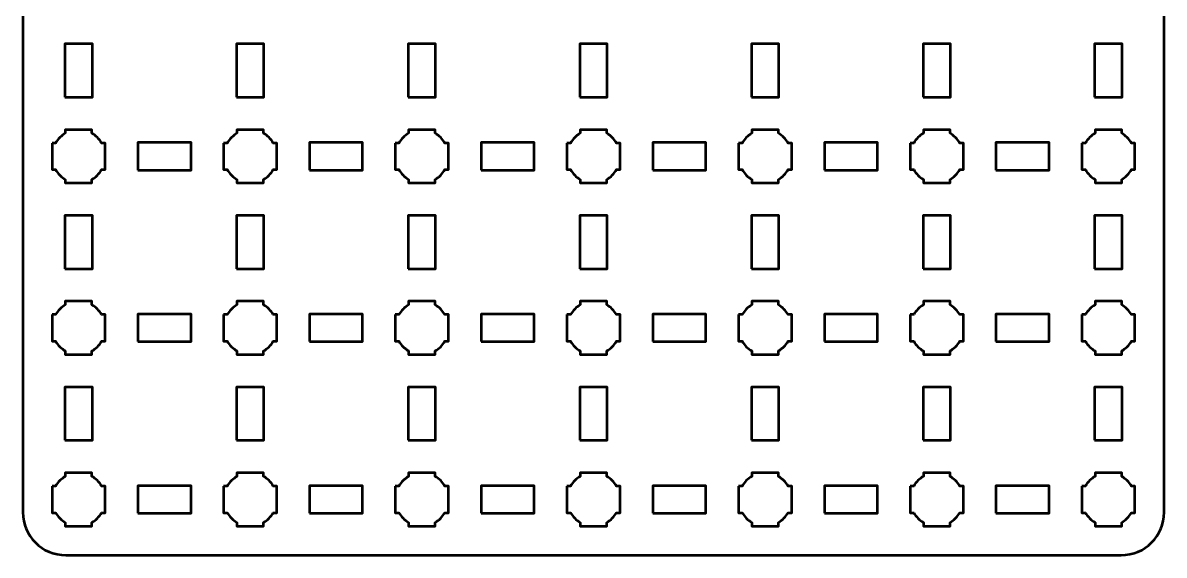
# Model space of a CAD drawing. Header units: centimetres. Extents: x -17.1 to -3.9, y -21.5 to -8.2.
# Drawn here: x -17.15 to -3.85, y -21.5 to -15.29 of the extents above; entities that cross this region are included whole.
import ezdxf

# ---------------------------------------------------------------- set-up
doc = ezdxf.new("R2010")
doc.units = ezdxf.units.CM
doc.header["$MEASUREMENT"] = 0
doc.layers.add('Layer 1', color=7, linetype='Continuous')

msp = doc.modelspace()

# ---------------------------------------------------------------- linework, layer by layer
at = {"layer": 'Layer 1', "color": 250, "lineweight": 53}
for points in [[(-16.66, -16.16), (-16.34, -16.16), (-16.34, -15.54), (-16.66, -15.54), (-16.66, -16.16)], [(-14.66, -16.16), (-14.34, -16.16), (-14.34, -15.54), (-14.66, -15.54), (-14.66, -16.16)], [(-12.66, -16.16), (-12.34, -16.16), (-12.34, -15.54), (-12.66, -15.54), (-12.66, -16.16)], [(-10.66, -16.16), (-10.34, -16.16), (-10.34, -15.54), (-10.66, -15.54), (-10.66, -16.16)], [(-8.66, -16.16), (-8.34, -16.16), (-8.34, -15.54), (-8.66, -15.54), (-8.66, -16.16)], [(-6.66, -16.16), (-6.34, -16.16), (-6.34, -15.54), (-6.66, -15.54), (-6.66, -16.16)], [(-4.66, -16.16), (-4.34, -16.16), (-4.34, -15.54), (-4.66, -15.54), (-4.66, -16.16)], [(-15.81, -17.01), (-15.19, -17.01), (-15.19, -16.69), (-15.81, -16.69), (-15.81, -17.01)], [(-13.81, -17.01), (-13.19, -17.01), (-13.19, -16.69), (-13.81, -16.69), (-13.81, -17.01)], [(-11.81, -17.01), (-11.19, -17.01), (-11.19, -16.69), (-11.81, -16.69), (-11.81, -17.01)], [(-9.81, -17.01), (-9.19, -17.01), (-9.19, -16.69), (-9.81, -16.69), (-9.81, -17.01)], [(-7.81, -17.01), (-7.19, -17.01), (-7.19, -16.69), (-7.81, -16.69), (-7.81, -17.01)], [(-5.81, -17.01), (-5.19, -17.01), (-5.19, -16.69), (-5.81, -16.69), (-5.81, -17.01)], [(-16.66, -18.16), (-16.34, -18.16), (-16.34, -17.54), (-16.66, -17.54), (-16.66, -18.16)], [(-14.66, -18.16), (-14.34, -18.16), (-14.34, -17.54), (-14.66, -17.54), (-14.66, -18.16)], [(-12.66, -18.16), (-12.34, -18.16), (-12.34, -17.54), (-12.66, -17.54), (-12.66, -18.16)], [(-10.66, -18.16), (-10.34, -18.16), (-10.34, -17.54), (-10.66, -17.54), (-10.66, -18.16)], [(-8.66, -18.16), (-8.34, -18.16), (-8.34, -17.54), (-8.66, -17.54), (-8.66, -18.16)], [(-6.66, -18.16), (-6.34, -18.16), (-6.34, -17.54), (-6.66, -17.54), (-6.66, -18.16)], [(-4.66, -18.16), (-4.34, -18.16), (-4.34, -17.54), (-4.66, -17.54), (-4.66, -18.16)], [(-15.81, -19.01), (-15.19, -19.01), (-15.19, -18.69), (-15.81, -18.69), (-15.81, -19.01)], [(-13.81, -19.01), (-13.19, -19.01), (-13.19, -18.69), (-13.81, -18.69), (-13.81, -19.01)], [(-11.81, -19.01), (-11.19, -19.01), (-11.19, -18.69), (-11.81, -18.69), (-11.81, -19.01)], [(-9.81, -19.01), (-9.19, -19.01), (-9.19, -18.69), (-9.81, -18.69), (-9.81, -19.01)], [(-7.81, -19.01), (-7.19, -19.01), (-7.19, -18.69), (-7.81, -18.69), (-7.81, -19.01)], [(-5.81, -19.01), (-5.19, -19.01), (-5.19, -18.69), (-5.81, -18.69), (-5.81, -19.01)], [(-16.66, -20.16), (-16.34, -20.16), (-16.34, -19.54), (-16.66, -19.54), (-16.66, -20.16)], [(-14.66, -20.16), (-14.34, -20.16), (-14.34, -19.54), (-14.66, -19.54), (-14.66, -20.16)], [(-12.66, -20.16), (-12.34, -20.16), (-12.34, -19.54), (-12.66, -19.54), (-12.66, -20.16)], [(-10.66, -20.16), (-10.34, -20.16), (-10.34, -19.54), (-10.66, -19.54), (-10.66, -20.16)], [(-8.66, -20.16), (-8.34, -20.16), (-8.34, -19.54), (-8.66, -19.54), (-8.66, -20.16)], [(-6.66, -20.16), (-6.34, -20.16), (-6.34, -19.54), (-6.66, -19.54), (-6.66, -20.16)], [(-4.66, -20.16), (-4.34, -20.16), (-4.34, -19.54), (-4.66, -19.54), (-4.66, -20.16)], [(-15.81, -21.01), (-15.19, -21.01), (-15.19, -20.69), (-15.81, -20.69), (-15.81, -21.01)], [(-13.81, -21.01), (-13.19, -21.01), (-13.19, -20.69), (-13.81, -20.69), (-13.81, -21.01)], [(-11.81, -21.01), (-11.19, -21.01), (-11.19, -20.69), (-11.81, -20.69), (-11.81, -21.01)], [(-9.81, -21.01), (-9.19, -21.01), (-9.19, -20.69), (-9.81, -20.69), (-9.81, -21.01)], [(-7.81, -21.01), (-7.19, -21.01), (-7.19, -20.69), (-7.81, -20.69), (-7.81, -21.01)], [(-5.81, -21.01), (-5.19, -21.01), (-5.19, -20.69), (-5.81, -20.69), (-5.81, -21.01)]]:
    msp.add_lwpolyline(points, close=True, dxfattribs=at)
msp.add_open_spline([(-17.15, -21), (-17.15, -21), (-17.15, -8.7), (-17.15, -8.7), (-17.15, -8.7), (-17.15, -8.42391), (-16.92609, -8.2), (-16.65, -8.2), (-16.65, -8.2), (-16.65, -8.2), (-4.35, -8.2), (-4.35, -8.2), (-4.35, -8.2), (-4.07391, -8.2), (-3.85, -8.42391), (-3.85, -8.7), (-3.85, -8.7), (-3.85, -8.7), (-3.85, -21), (-3.85, -21), (-3.85, -21), (-3.85, -21.27609), (-4.07391, -21.5), (-4.35, -21.5), (-4.35, -21.5), (-4.35, -21.5), (-16.65, -21.5), (-16.65, -21.5), (-16.65, -21.5), (-16.92609, -21.5), (-17.15, -21.27609), (-17.15, -21)], degree=3, knots=[0, 0, 0, 0, 0.125, 0.125, 0.125, 0.125, 0.25, 0.25, 0.25, 0.25, 0.375, 0.375, 0.375, 0.375, 0.5, 0.5, 0.5, 0.5, 0.625, 0.625, 0.625, 0.625, 0.75, 0.75, 0.75, 0.75, 0.875, 0.875, 0.875, 0.875, 1, 1, 1, 1], dxfattribs=at)
at = {"layer": 'Layer 1', "lineweight": 53}
for points in [[(-16.81, -16.695), (-16.81, -16.695), (-16.76851, -16.695), (-16.76851, -16.695), (-16.76851, -16.695), (-16.74128, -16.64795), (-16.70205, -16.60872), (-16.655, -16.58149), (-16.655, -16.58149), (-16.655, -16.58149), (-16.655, -16.54), (-16.655, -16.54), (-16.655, -16.54), (-16.655, -16.54), (-16.5, -16.54), (-16.5, -16.54), (-16.5, -16.54), (-16.5, -16.54), (-16.345, -16.54), (-16.345, -16.54), (-16.345, -16.54), (-16.345, -16.54), (-16.345, -16.58149), (-16.345, -16.58149), (-16.345, -16.58149), (-16.29795, -16.60872), (-16.25872, -16.64795), (-16.23149, -16.695), (-16.23149, -16.695), (-16.23149, -16.695), (-16.19, -16.695), (-16.19, -16.695), (-16.19, -16.695), (-16.19, -16.695), (-16.19, -16.85), (-16.19, -16.85), (-16.19, -16.85), (-16.19, -16.85), (-16.19, -17.005), (-16.19, -17.005), (-16.19, -17.005), (-16.19, -17.005), (-16.23149, -17.005), (-16.23149, -17.005), (-16.23149, -17.005), (-16.25872, -17.05205), (-16.29795, -17.09128), (-16.345, -17.11851), (-16.345, -17.11851), (-16.345, -17.11851), (-16.345, -17.16), (-16.345, -17.16), (-16.345, -17.16), (-16.345, -17.16), (-16.5, -17.16), (-16.5, -17.16), (-16.5, -17.16), (-16.5, -17.16), (-16.655, -17.16), (-16.655, -17.16), (-16.655, -17.16), (-16.655, -17.16), (-16.655, -17.11851), (-16.655, -17.11851), (-16.655, -17.11851), (-16.70205, -17.09128), (-16.74128, -17.05205), (-16.76851, -17.005), (-16.76851, -17.005), (-16.76851, -17.005), (-16.81, -17.005), (-16.81, -17.005), (-16.81, -17.005), (-16.81, -17.005), (-16.81, -16.85), (-16.81, -16.85), (-16.81, -16.85), (-16.81, -16.85), (-16.81, -16.695), (-16.81, -16.695)], [(-14.81, -16.695), (-14.81, -16.695), (-14.76851, -16.695), (-14.76851, -16.695), (-14.76851, -16.695), (-14.74128, -16.64795), (-14.70205, -16.60872), (-14.655, -16.58149), (-14.655, -16.58149), (-14.655, -16.58149), (-14.655, -16.54), (-14.655, -16.54), (-14.655, -16.54), (-14.655, -16.54), (-14.5, -16.54), (-14.5, -16.54), (-14.5, -16.54), (-14.5, -16.54), (-14.345, -16.54), (-14.345, -16.54), (-14.345, -16.54), (-14.345, -16.54), (-14.345, -16.58149), (-14.345, -16.58149), (-14.345, -16.58149), (-14.29795, -16.60872), (-14.25872, -16.64795), (-14.23149, -16.695), (-14.23149, -16.695), (-14.23149, -16.695), (-14.19, -16.695), (-14.19, -16.695), (-14.19, -16.695), (-14.19, -16.695), (-14.19, -16.85), (-14.19, -16.85), (-14.19, -16.85), (-14.19, -16.85), (-14.19, -17.005), (-14.19, -17.005), (-14.19, -17.005), (-14.19, -17.005), (-14.23149, -17.005), (-14.23149, -17.005), (-14.23149, -17.005), (-14.25872, -17.05205), (-14.29795, -17.09128), (-14.345, -17.11851), (-14.345, -17.11851), (-14.345, -17.11851), (-14.345, -17.16), (-14.345, -17.16), (-14.345, -17.16), (-14.345, -17.16), (-14.5, -17.16), (-14.5, -17.16), (-14.5, -17.16), (-14.5, -17.16), (-14.655, -17.16), (-14.655, -17.16), (-14.655, -17.16), (-14.655, -17.16), (-14.655, -17.11851), (-14.655, -17.11851), (-14.655, -17.11851), (-14.70205, -17.09128), (-14.74128, -17.05205), (-14.76851, -17.005), (-14.76851, -17.005), (-14.76851, -17.005), (-14.81, -17.005), (-14.81, -17.005), (-14.81, -17.005), (-14.81, -17.005), (-14.81, -16.85), (-14.81, -16.85), (-14.81, -16.85), (-14.81, -16.85), (-14.81, -16.695), (-14.81, -16.695)], [(-12.81, -16.695), (-12.81, -16.695), (-12.76851, -16.695), (-12.76851, -16.695), (-12.76851, -16.695), (-12.74128, -16.64795), (-12.70205, -16.60872), (-12.655, -16.58149), (-12.655, -16.58149), (-12.655, -16.58149), (-12.655, -16.54), (-12.655, -16.54), (-12.655, -16.54), (-12.655, -16.54), (-12.5, -16.54), (-12.5, -16.54), (-12.5, -16.54), (-12.5, -16.54), (-12.345, -16.54), (-12.345, -16.54), (-12.345, -16.54), (-12.345, -16.54), (-12.345, -16.58149), (-12.345, -16.58149), (-12.345, -16.58149), (-12.29795, -16.60872), (-12.25872, -16.64795), (-12.23149, -16.695), (-12.23149, -16.695), (-12.23149, -16.695), (-12.19, -16.695), (-12.19, -16.695), (-12.19, -16.695), (-12.19, -16.695), (-12.19, -16.85), (-12.19, -16.85), (-12.19, -16.85), (-12.19, -16.85), (-12.19, -17.005), (-12.19, -17.005), (-12.19, -17.005), (-12.19, -17.005), (-12.23149, -17.005), (-12.23149, -17.005), (-12.23149, -17.005), (-12.25872, -17.05205), (-12.29795, -17.09128), (-12.345, -17.11851), (-12.345, -17.11851), (-12.345, -17.11851), (-12.345, -17.16), (-12.345, -17.16), (-12.345, -17.16), (-12.345, -17.16), (-12.5, -17.16), (-12.5, -17.16), (-12.5, -17.16), (-12.5, -17.16), (-12.655, -17.16), (-12.655, -17.16), (-12.655, -17.16), (-12.655, -17.16), (-12.655, -17.11851), (-12.655, -17.11851), (-12.655, -17.11851), (-12.70205, -17.09128), (-12.74128, -17.05205), (-12.76851, -17.005), (-12.76851, -17.005), (-12.76851, -17.005), (-12.81, -17.005), (-12.81, -17.005), (-12.81, -17.005), (-12.81, -17.005), (-12.81, -16.85), (-12.81, -16.85), (-12.81, -16.85), (-12.81, -16.85), (-12.81, -16.695), (-12.81, -16.695)], [(-10.81, -16.695), (-10.81, -16.695), (-10.76851, -16.695), (-10.76851, -16.695), (-10.76851, -16.695), (-10.74128, -16.64795), (-10.70205, -16.60872), (-10.655, -16.58149), (-10.655, -16.58149), (-10.655, -16.58149), (-10.655, -16.54), (-10.655, -16.54), (-10.655, -16.54), (-10.655, -16.54), (-10.5, -16.54), (-10.5, -16.54), (-10.5, -16.54), (-10.5, -16.54), (-10.345, -16.54), (-10.345, -16.54), (-10.345, -16.54), (-10.345, -16.54), (-10.345, -16.58149), (-10.345, -16.58149), (-10.345, -16.58149), (-10.29795, -16.60872), (-10.25872, -16.64795), (-10.23149, -16.695), (-10.23149, -16.695), (-10.23149, -16.695), (-10.19, -16.695), (-10.19, -16.695), (-10.19, -16.695), (-10.19, -16.695), (-10.19, -16.85), (-10.19, -16.85), (-10.19, -16.85), (-10.19, -16.85), (-10.19, -17.005), (-10.19, -17.005), (-10.19, -17.005), (-10.19, -17.005), (-10.23149, -17.005), (-10.23149, -17.005), (-10.23149, -17.005), (-10.25872, -17.05205), (-10.29795, -17.09128), (-10.345, -17.11851), (-10.345, -17.11851), (-10.345, -17.11851), (-10.345, -17.16), (-10.345, -17.16), (-10.345, -17.16), (-10.345, -17.16), (-10.5, -17.16), (-10.5, -17.16), (-10.5, -17.16), (-10.5, -17.16), (-10.655, -17.16), (-10.655, -17.16), (-10.655, -17.16), (-10.655, -17.16), (-10.655, -17.11851), (-10.655, -17.11851), (-10.655, -17.11851), (-10.70205, -17.09128), (-10.74128, -17.05205), (-10.76851, -17.005), (-10.76851, -17.005), (-10.76851, -17.005), (-10.81, -17.005), (-10.81, -17.005), (-10.81, -17.005), (-10.81, -17.005), (-10.81, -16.85), (-10.81, -16.85), (-10.81, -16.85), (-10.81, -16.85), (-10.81, -16.695), (-10.81, -16.695)], [(-8.81, -16.695), (-8.81, -16.695), (-8.76851, -16.695), (-8.76851, -16.695), (-8.76851, -16.695), (-8.74128, -16.64795), (-8.70205, -16.60872), (-8.655, -16.58149), (-8.655, -16.58149), (-8.655, -16.58149), (-8.655, -16.54), (-8.655, -16.54), (-8.655, -16.54), (-8.655, -16.54), (-8.5, -16.54), (-8.5, -16.54), (-8.5, -16.54), (-8.5, -16.54), (-8.345, -16.54), (-8.345, -16.54), (-8.345, -16.54), (-8.345, -16.54), (-8.345, -16.58149), (-8.345, -16.58149), (-8.345, -16.58149), (-8.29795, -16.60872), (-8.25872, -16.64795), (-8.23149, -16.695), (-8.23149, -16.695), (-8.23149, -16.695), (-8.19, -16.695), (-8.19, -16.695), (-8.19, -16.695), (-8.19, -16.695), (-8.19, -16.85), (-8.19, -16.85), (-8.19, -16.85), (-8.19, -16.85), (-8.19, -17.005), (-8.19, -17.005), (-8.19, -17.005), (-8.19, -17.005), (-8.23149, -17.005), (-8.23149, -17.005), (-8.23149, -17.005), (-8.25872, -17.05205), (-8.29795, -17.09128), (-8.345, -17.11851), (-8.345, -17.11851), (-8.345, -17.11851), (-8.345, -17.16), (-8.345, -17.16), (-8.345, -17.16), (-8.345, -17.16), (-8.5, -17.16), (-8.5, -17.16), (-8.5, -17.16), (-8.5, -17.16), (-8.655, -17.16), (-8.655, -17.16), (-8.655, -17.16), (-8.655, -17.16), (-8.655, -17.11851), (-8.655, -17.11851), (-8.655, -17.11851), (-8.70205, -17.09128), (-8.74128, -17.05205), (-8.76851, -17.005), (-8.76851, -17.005), (-8.76851, -17.005), (-8.81, -17.005), (-8.81, -17.005), (-8.81, -17.005), (-8.81, -17.005), (-8.81, -16.85), (-8.81, -16.85), (-8.81, -16.85), (-8.81, -16.85), (-8.81, -16.695), (-8.81, -16.695)], [(-6.81, -16.695), (-6.81, -16.695), (-6.76851, -16.695), (-6.76851, -16.695), (-6.76851, -16.695), (-6.74128, -16.64795), (-6.70205, -16.60872), (-6.655, -16.58149), (-6.655, -16.58149), (-6.655, -16.58149), (-6.655, -16.54), (-6.655, -16.54), (-6.655, -16.54), (-6.655, -16.54), (-6.5, -16.54), (-6.5, -16.54), (-6.5, -16.54), (-6.5, -16.54), (-6.345, -16.54), (-6.345, -16.54), (-6.345, -16.54), (-6.345, -16.54), (-6.345, -16.58149), (-6.345, -16.58149), (-6.345, -16.58149), (-6.29795, -16.60872), (-6.25872, -16.64795), (-6.23149, -16.695), (-6.23149, -16.695), (-6.23149, -16.695), (-6.19, -16.695), (-6.19, -16.695), (-6.19, -16.695), (-6.19, -16.695), (-6.19, -16.85), (-6.19, -16.85), (-6.19, -16.85), (-6.19, -16.85), (-6.19, -17.005), (-6.19, -17.005), (-6.19, -17.005), (-6.19, -17.005), (-6.23149, -17.005), (-6.23149, -17.005), (-6.23149, -17.005), (-6.25872, -17.05205), (-6.29795, -17.09128), (-6.345, -17.11851), (-6.345, -17.11851), (-6.345, -17.11851), (-6.345, -17.16), (-6.345, -17.16), (-6.345, -17.16), (-6.345, -17.16), (-6.5, -17.16), (-6.5, -17.16), (-6.5, -17.16), (-6.5, -17.16), (-6.655, -17.16), (-6.655, -17.16), (-6.655, -17.16), (-6.655, -17.16), (-6.655, -17.11851), (-6.655, -17.11851), (-6.655, -17.11851), (-6.70205, -17.09128), (-6.74128, -17.05205), (-6.76851, -17.005), (-6.76851, -17.005), (-6.76851, -17.005), (-6.81, -17.005), (-6.81, -17.005), (-6.81, -17.005), (-6.81, -17.005), (-6.81, -16.85), (-6.81, -16.85), (-6.81, -16.85), (-6.81, -16.85), (-6.81, -16.695), (-6.81, -16.695)], [(-4.81, -16.695), (-4.81, -16.695), (-4.76851, -16.695), (-4.76851, -16.695), (-4.76851, -16.695), (-4.74128, -16.64795), (-4.70205, -16.60872), (-4.655, -16.58149), (-4.655, -16.58149), (-4.655, -16.58149), (-4.655, -16.54), (-4.655, -16.54), (-4.655, -16.54), (-4.655, -16.54), (-4.5, -16.54), (-4.5, -16.54), (-4.5, -16.54), (-4.5, -16.54), (-4.345, -16.54), (-4.345, -16.54), (-4.345, -16.54), (-4.345, -16.54), (-4.345, -16.58149), (-4.345, -16.58149), (-4.345, -16.58149), (-4.29795, -16.60872), (-4.25872, -16.64795), (-4.23149, -16.695), (-4.23149, -16.695), (-4.23149, -16.695), (-4.19, -16.695), (-4.19, -16.695), (-4.19, -16.695), (-4.19, -16.695), (-4.19, -16.85), (-4.19, -16.85), (-4.19, -16.85), (-4.19, -16.85), (-4.19, -17.005), (-4.19, -17.005), (-4.19, -17.005), (-4.19, -17.005), (-4.23149, -17.005), (-4.23149, -17.005), (-4.23149, -17.005), (-4.25872, -17.05205), (-4.29795, -17.09128), (-4.345, -17.11851), (-4.345, -17.11851), (-4.345, -17.11851), (-4.345, -17.16), (-4.345, -17.16), (-4.345, -17.16), (-4.345, -17.16), (-4.5, -17.16), (-4.5, -17.16), (-4.5, -17.16), (-4.5, -17.16), (-4.655, -17.16), (-4.655, -17.16), (-4.655, -17.16), (-4.655, -17.16), (-4.655, -17.11851), (-4.655, -17.11851), (-4.655, -17.11851), (-4.70205, -17.09128), (-4.74128, -17.05205), (-4.76851, -17.005), (-4.76851, -17.005), (-4.76851, -17.005), (-4.81, -17.005), (-4.81, -17.005), (-4.81, -17.005), (-4.81, -17.005), (-4.81, -16.85), (-4.81, -16.85), (-4.81, -16.85), (-4.81, -16.85), (-4.81, -16.695), (-4.81, -16.695)], [(-16.81, -18.695), (-16.81, -18.695), (-16.76851, -18.695), (-16.76851, -18.695), (-16.76851, -18.695), (-16.74128, -18.64795), (-16.70205, -18.60872), (-16.655, -18.58149), (-16.655, -18.58149), (-16.655, -18.58149), (-16.655, -18.54), (-16.655, -18.54), (-16.655, -18.54), (-16.655, -18.54), (-16.5, -18.54), (-16.5, -18.54), (-16.5, -18.54), (-16.5, -18.54), (-16.345, -18.54), (-16.345, -18.54), (-16.345, -18.54), (-16.345, -18.54), (-16.345, -18.58149), (-16.345, -18.58149), (-16.345, -18.58149), (-16.29795, -18.60872), (-16.25872, -18.64795), (-16.23149, -18.695), (-16.23149, -18.695), (-16.23149, -18.695), (-16.19, -18.695), (-16.19, -18.695), (-16.19, -18.695), (-16.19, -18.695), (-16.19, -18.85), (-16.19, -18.85), (-16.19, -18.85), (-16.19, -18.85), (-16.19, -19.005), (-16.19, -19.005), (-16.19, -19.005), (-16.19, -19.005), (-16.23149, -19.005), (-16.23149, -19.005), (-16.23149, -19.005), (-16.25872, -19.05205), (-16.29795, -19.09128), (-16.345, -19.11851), (-16.345, -19.11851), (-16.345, -19.11851), (-16.345, -19.16), (-16.345, -19.16), (-16.345, -19.16), (-16.345, -19.16), (-16.5, -19.16), (-16.5, -19.16), (-16.5, -19.16), (-16.5, -19.16), (-16.655, -19.16), (-16.655, -19.16), (-16.655, -19.16), (-16.655, -19.16), (-16.655, -19.11851), (-16.655, -19.11851), (-16.655, -19.11851), (-16.70205, -19.09128), (-16.74128, -19.05205), (-16.76851, -19.005), (-16.76851, -19.005), (-16.76851, -19.005), (-16.81, -19.005), (-16.81, -19.005), (-16.81, -19.005), (-16.81, -19.005), (-16.81, -18.85), (-16.81, -18.85), (-16.81, -18.85), (-16.81, -18.85), (-16.81, -18.695), (-16.81, -18.695)], [(-14.81, -18.695), (-14.81, -18.695), (-14.76851, -18.695), (-14.76851, -18.695), (-14.76851, -18.695), (-14.74128, -18.64795), (-14.70205, -18.60872), (-14.655, -18.58149), (-14.655, -18.58149), (-14.655, -18.58149), (-14.655, -18.54), (-14.655, -18.54), (-14.655, -18.54), (-14.655, -18.54), (-14.5, -18.54), (-14.5, -18.54), (-14.5, -18.54), (-14.5, -18.54), (-14.345, -18.54), (-14.345, -18.54), (-14.345, -18.54), (-14.345, -18.54), (-14.345, -18.58149), (-14.345, -18.58149), (-14.345, -18.58149), (-14.29795, -18.60872), (-14.25872, -18.64795), (-14.23149, -18.695), (-14.23149, -18.695), (-14.23149, -18.695), (-14.19, -18.695), (-14.19, -18.695), (-14.19, -18.695), (-14.19, -18.695), (-14.19, -18.85), (-14.19, -18.85), (-14.19, -18.85), (-14.19, -18.85), (-14.19, -19.005), (-14.19, -19.005), (-14.19, -19.005), (-14.19, -19.005), (-14.23149, -19.005), (-14.23149, -19.005), (-14.23149, -19.005), (-14.25872, -19.05205), (-14.29795, -19.09128), (-14.345, -19.11851), (-14.345, -19.11851), (-14.345, -19.11851), (-14.345, -19.16), (-14.345, -19.16), (-14.345, -19.16), (-14.345, -19.16), (-14.5, -19.16), (-14.5, -19.16), (-14.5, -19.16), (-14.5, -19.16), (-14.655, -19.16), (-14.655, -19.16), (-14.655, -19.16), (-14.655, -19.16), (-14.655, -19.11851), (-14.655, -19.11851), (-14.655, -19.11851), (-14.70205, -19.09128), (-14.74128, -19.05205), (-14.76851, -19.005), (-14.76851, -19.005), (-14.76851, -19.005), (-14.81, -19.005), (-14.81, -19.005), (-14.81, -19.005), (-14.81, -19.005), (-14.81, -18.85), (-14.81, -18.85), (-14.81, -18.85), (-14.81, -18.85), (-14.81, -18.695), (-14.81, -18.695)], [(-12.81, -18.695), (-12.81, -18.695), (-12.76851, -18.695), (-12.76851, -18.695), (-12.76851, -18.695), (-12.74128, -18.64795), (-12.70205, -18.60872), (-12.655, -18.58149), (-12.655, -18.58149), (-12.655, -18.58149), (-12.655, -18.54), (-12.655, -18.54), (-12.655, -18.54), (-12.655, -18.54), (-12.5, -18.54), (-12.5, -18.54), (-12.5, -18.54), (-12.5, -18.54), (-12.345, -18.54), (-12.345, -18.54), (-12.345, -18.54), (-12.345, -18.54), (-12.345, -18.58149), (-12.345, -18.58149), (-12.345, -18.58149), (-12.29795, -18.60872), (-12.25872, -18.64795), (-12.23149, -18.695), (-12.23149, -18.695), (-12.23149, -18.695), (-12.19, -18.695), (-12.19, -18.695), (-12.19, -18.695), (-12.19, -18.695), (-12.19, -18.85), (-12.19, -18.85), (-12.19, -18.85), (-12.19, -18.85), (-12.19, -19.005), (-12.19, -19.005), (-12.19, -19.005), (-12.19, -19.005), (-12.23149, -19.005), (-12.23149, -19.005), (-12.23149, -19.005), (-12.25872, -19.05205), (-12.29795, -19.09128), (-12.345, -19.11851), (-12.345, -19.11851), (-12.345, -19.11851), (-12.345, -19.16), (-12.345, -19.16), (-12.345, -19.16), (-12.345, -19.16), (-12.5, -19.16), (-12.5, -19.16), (-12.5, -19.16), (-12.5, -19.16), (-12.655, -19.16), (-12.655, -19.16), (-12.655, -19.16), (-12.655, -19.16), (-12.655, -19.11851), (-12.655, -19.11851), (-12.655, -19.11851), (-12.70205, -19.09128), (-12.74128, -19.05205), (-12.76851, -19.005), (-12.76851, -19.005), (-12.76851, -19.005), (-12.81, -19.005), (-12.81, -19.005), (-12.81, -19.005), (-12.81, -19.005), (-12.81, -18.85), (-12.81, -18.85), (-12.81, -18.85), (-12.81, -18.85), (-12.81, -18.695), (-12.81, -18.695)], [(-10.81, -18.695), (-10.81, -18.695), (-10.76851, -18.695), (-10.76851, -18.695), (-10.76851, -18.695), (-10.74128, -18.64795), (-10.70205, -18.60872), (-10.655, -18.58149), (-10.655, -18.58149), (-10.655, -18.58149), (-10.655, -18.54), (-10.655, -18.54), (-10.655, -18.54), (-10.655, -18.54), (-10.5, -18.54), (-10.5, -18.54), (-10.5, -18.54), (-10.5, -18.54), (-10.345, -18.54), (-10.345, -18.54), (-10.345, -18.54), (-10.345, -18.54), (-10.345, -18.58149), (-10.345, -18.58149), (-10.345, -18.58149), (-10.29795, -18.60872), (-10.25872, -18.64795), (-10.23149, -18.695), (-10.23149, -18.695), (-10.23149, -18.695), (-10.19, -18.695), (-10.19, -18.695), (-10.19, -18.695), (-10.19, -18.695), (-10.19, -18.85), (-10.19, -18.85), (-10.19, -18.85), (-10.19, -18.85), (-10.19, -19.005), (-10.19, -19.005), (-10.19, -19.005), (-10.19, -19.005), (-10.23149, -19.005), (-10.23149, -19.005), (-10.23149, -19.005), (-10.25872, -19.05205), (-10.29795, -19.09128), (-10.345, -19.11851), (-10.345, -19.11851), (-10.345, -19.11851), (-10.345, -19.16), (-10.345, -19.16), (-10.345, -19.16), (-10.345, -19.16), (-10.5, -19.16), (-10.5, -19.16), (-10.5, -19.16), (-10.5, -19.16), (-10.655, -19.16), (-10.655, -19.16), (-10.655, -19.16), (-10.655, -19.16), (-10.655, -19.11851), (-10.655, -19.11851), (-10.655, -19.11851), (-10.70205, -19.09128), (-10.74128, -19.05205), (-10.76851, -19.005), (-10.76851, -19.005), (-10.76851, -19.005), (-10.81, -19.005), (-10.81, -19.005), (-10.81, -19.005), (-10.81, -19.005), (-10.81, -18.85), (-10.81, -18.85), (-10.81, -18.85), (-10.81, -18.85), (-10.81, -18.695), (-10.81, -18.695)], [(-8.81, -18.695), (-8.81, -18.695), (-8.76851, -18.695), (-8.76851, -18.695), (-8.76851, -18.695), (-8.74128, -18.64795), (-8.70205, -18.60872), (-8.655, -18.58149), (-8.655, -18.58149), (-8.655, -18.58149), (-8.655, -18.54), (-8.655, -18.54), (-8.655, -18.54), (-8.655, -18.54), (-8.5, -18.54), (-8.5, -18.54), (-8.5, -18.54), (-8.5, -18.54), (-8.345, -18.54), (-8.345, -18.54), (-8.345, -18.54), (-8.345, -18.54), (-8.345, -18.58149), (-8.345, -18.58149), (-8.345, -18.58149), (-8.29795, -18.60872), (-8.25872, -18.64795), (-8.23149, -18.695), (-8.23149, -18.695), (-8.23149, -18.695), (-8.19, -18.695), (-8.19, -18.695), (-8.19, -18.695), (-8.19, -18.695), (-8.19, -18.85), (-8.19, -18.85), (-8.19, -18.85), (-8.19, -18.85), (-8.19, -19.005), (-8.19, -19.005), (-8.19, -19.005), (-8.19, -19.005), (-8.23149, -19.005), (-8.23149, -19.005), (-8.23149, -19.005), (-8.25872, -19.05205), (-8.29795, -19.09128), (-8.345, -19.11851), (-8.345, -19.11851), (-8.345, -19.11851), (-8.345, -19.16), (-8.345, -19.16), (-8.345, -19.16), (-8.345, -19.16), (-8.5, -19.16), (-8.5, -19.16), (-8.5, -19.16), (-8.5, -19.16), (-8.655, -19.16), (-8.655, -19.16), (-8.655, -19.16), (-8.655, -19.16), (-8.655, -19.11851), (-8.655, -19.11851), (-8.655, -19.11851), (-8.70205, -19.09128), (-8.74128, -19.05205), (-8.76851, -19.005), (-8.76851, -19.005), (-8.76851, -19.005), (-8.81, -19.005), (-8.81, -19.005), (-8.81, -19.005), (-8.81, -19.005), (-8.81, -18.85), (-8.81, -18.85), (-8.81, -18.85), (-8.81, -18.85), (-8.81, -18.695), (-8.81, -18.695)], [(-6.81, -18.695), (-6.81, -18.695), (-6.76851, -18.695), (-6.76851, -18.695), (-6.76851, -18.695), (-6.74128, -18.64795), (-6.70205, -18.60872), (-6.655, -18.58149), (-6.655, -18.58149), (-6.655, -18.58149), (-6.655, -18.54), (-6.655, -18.54), (-6.655, -18.54), (-6.655, -18.54), (-6.5, -18.54), (-6.5, -18.54), (-6.5, -18.54), (-6.5, -18.54), (-6.345, -18.54), (-6.345, -18.54), (-6.345, -18.54), (-6.345, -18.54), (-6.345, -18.58149), (-6.345, -18.58149), (-6.345, -18.58149), (-6.29795, -18.60872), (-6.25872, -18.64795), (-6.23149, -18.695), (-6.23149, -18.695), (-6.23149, -18.695), (-6.19, -18.695), (-6.19, -18.695), (-6.19, -18.695), (-6.19, -18.695), (-6.19, -18.85), (-6.19, -18.85), (-6.19, -18.85), (-6.19, -18.85), (-6.19, -19.005), (-6.19, -19.005), (-6.19, -19.005), (-6.19, -19.005), (-6.23149, -19.005), (-6.23149, -19.005), (-6.23149, -19.005), (-6.25872, -19.05205), (-6.29795, -19.09128), (-6.345, -19.11851), (-6.345, -19.11851), (-6.345, -19.11851), (-6.345, -19.16), (-6.345, -19.16), (-6.345, -19.16), (-6.345, -19.16), (-6.5, -19.16), (-6.5, -19.16), (-6.5, -19.16), (-6.5, -19.16), (-6.655, -19.16), (-6.655, -19.16), (-6.655, -19.16), (-6.655, -19.16), (-6.655, -19.11851), (-6.655, -19.11851), (-6.655, -19.11851), (-6.70205, -19.09128), (-6.74128, -19.05205), (-6.76851, -19.005), (-6.76851, -19.005), (-6.76851, -19.005), (-6.81, -19.005), (-6.81, -19.005), (-6.81, -19.005), (-6.81, -19.005), (-6.81, -18.85), (-6.81, -18.85), (-6.81, -18.85), (-6.81, -18.85), (-6.81, -18.695), (-6.81, -18.695)], [(-4.81, -18.695), (-4.81, -18.695), (-4.76851, -18.695), (-4.76851, -18.695), (-4.76851, -18.695), (-4.74128, -18.64795), (-4.70205, -18.60872), (-4.655, -18.58149), (-4.655, -18.58149), (-4.655, -18.58149), (-4.655, -18.54), (-4.655, -18.54), (-4.655, -18.54), (-4.655, -18.54), (-4.5, -18.54), (-4.5, -18.54), (-4.5, -18.54), (-4.5, -18.54), (-4.345, -18.54), (-4.345, -18.54), (-4.345, -18.54), (-4.345, -18.54), (-4.345, -18.58149), (-4.345, -18.58149), (-4.345, -18.58149), (-4.29795, -18.60872), (-4.25872, -18.64795), (-4.23149, -18.695), (-4.23149, -18.695), (-4.23149, -18.695), (-4.19, -18.695), (-4.19, -18.695), (-4.19, -18.695), (-4.19, -18.695), (-4.19, -18.85), (-4.19, -18.85), (-4.19, -18.85), (-4.19, -18.85), (-4.19, -19.005), (-4.19, -19.005), (-4.19, -19.005), (-4.19, -19.005), (-4.23149, -19.005), (-4.23149, -19.005), (-4.23149, -19.005), (-4.25872, -19.05205), (-4.29795, -19.09128), (-4.345, -19.11851), (-4.345, -19.11851), (-4.345, -19.11851), (-4.345, -19.16), (-4.345, -19.16), (-4.345, -19.16), (-4.345, -19.16), (-4.5, -19.16), (-4.5, -19.16), (-4.5, -19.16), (-4.5, -19.16), (-4.655, -19.16), (-4.655, -19.16), (-4.655, -19.16), (-4.655, -19.16), (-4.655, -19.11851), (-4.655, -19.11851), (-4.655, -19.11851), (-4.70205, -19.09128), (-4.74128, -19.05205), (-4.76851, -19.005), (-4.76851, -19.005), (-4.76851, -19.005), (-4.81, -19.005), (-4.81, -19.005), (-4.81, -19.005), (-4.81, -19.005), (-4.81, -18.85), (-4.81, -18.85), (-4.81, -18.85), (-4.81, -18.85), (-4.81, -18.695), (-4.81, -18.695)], [(-16.81, -20.695), (-16.81, -20.695), (-16.76851, -20.695), (-16.76851, -20.695), (-16.76851, -20.695), (-16.74128, -20.64795), (-16.70205, -20.60872), (-16.655, -20.58149), (-16.655, -20.58149), (-16.655, -20.58149), (-16.655, -20.54), (-16.655, -20.54), (-16.655, -20.54), (-16.655, -20.54), (-16.5, -20.54), (-16.5, -20.54), (-16.5, -20.54), (-16.5, -20.54), (-16.345, -20.54), (-16.345, -20.54), (-16.345, -20.54), (-16.345, -20.54), (-16.345, -20.58149), (-16.345, -20.58149), (-16.345, -20.58149), (-16.29795, -20.60872), (-16.25872, -20.64795), (-16.23149, -20.695), (-16.23149, -20.695), (-16.23149, -20.695), (-16.19, -20.695), (-16.19, -20.695), (-16.19, -20.695), (-16.19, -20.695), (-16.19, -20.85), (-16.19, -20.85), (-16.19, -20.85), (-16.19, -20.85), (-16.19, -21.005), (-16.19, -21.005), (-16.19, -21.005), (-16.19, -21.005), (-16.23149, -21.005), (-16.23149, -21.005), (-16.23149, -21.005), (-16.25872, -21.05205), (-16.29795, -21.09128), (-16.345, -21.11851), (-16.345, -21.11851), (-16.345, -21.11851), (-16.345, -21.16), (-16.345, -21.16), (-16.345, -21.16), (-16.345, -21.16), (-16.5, -21.16), (-16.5, -21.16), (-16.5, -21.16), (-16.5, -21.16), (-16.655, -21.16), (-16.655, -21.16), (-16.655, -21.16), (-16.655, -21.16), (-16.655, -21.11851), (-16.655, -21.11851), (-16.655, -21.11851), (-16.70205, -21.09128), (-16.74128, -21.05205), (-16.76851, -21.005), (-16.76851, -21.005), (-16.76851, -21.005), (-16.81, -21.005), (-16.81, -21.005), (-16.81, -21.005), (-16.81, -21.005), (-16.81, -20.85), (-16.81, -20.85), (-16.81, -20.85), (-16.81, -20.85), (-16.81, -20.695), (-16.81, -20.695)], [(-14.81, -20.695), (-14.81, -20.695), (-14.76851, -20.695), (-14.76851, -20.695), (-14.76851, -20.695), (-14.74128, -20.64795), (-14.70205, -20.60872), (-14.655, -20.58149), (-14.655, -20.58149), (-14.655, -20.58149), (-14.655, -20.54), (-14.655, -20.54), (-14.655, -20.54), (-14.655, -20.54), (-14.5, -20.54), (-14.5, -20.54), (-14.5, -20.54), (-14.5, -20.54), (-14.345, -20.54), (-14.345, -20.54), (-14.345, -20.54), (-14.345, -20.54), (-14.345, -20.58149), (-14.345, -20.58149), (-14.345, -20.58149), (-14.29795, -20.60872), (-14.25872, -20.64795), (-14.23149, -20.695), (-14.23149, -20.695), (-14.23149, -20.695), (-14.19, -20.695), (-14.19, -20.695), (-14.19, -20.695), (-14.19, -20.695), (-14.19, -20.85), (-14.19, -20.85), (-14.19, -20.85), (-14.19, -20.85), (-14.19, -21.005), (-14.19, -21.005), (-14.19, -21.005), (-14.19, -21.005), (-14.23149, -21.005), (-14.23149, -21.005), (-14.23149, -21.005), (-14.25872, -21.05205), (-14.29795, -21.09128), (-14.345, -21.11851), (-14.345, -21.11851), (-14.345, -21.11851), (-14.345, -21.16), (-14.345, -21.16), (-14.345, -21.16), (-14.345, -21.16), (-14.5, -21.16), (-14.5, -21.16), (-14.5, -21.16), (-14.5, -21.16), (-14.655, -21.16), (-14.655, -21.16), (-14.655, -21.16), (-14.655, -21.16), (-14.655, -21.11851), (-14.655, -21.11851), (-14.655, -21.11851), (-14.70205, -21.09128), (-14.74128, -21.05205), (-14.76851, -21.005), (-14.76851, -21.005), (-14.76851, -21.005), (-14.81, -21.005), (-14.81, -21.005), (-14.81, -21.005), (-14.81, -21.005), (-14.81, -20.85), (-14.81, -20.85), (-14.81, -20.85), (-14.81, -20.85), (-14.81, -20.695), (-14.81, -20.695)], [(-12.81, -20.695), (-12.81, -20.695), (-12.76851, -20.695), (-12.76851, -20.695), (-12.76851, -20.695), (-12.74128, -20.64795), (-12.70205, -20.60872), (-12.655, -20.58149), (-12.655, -20.58149), (-12.655, -20.58149), (-12.655, -20.54), (-12.655, -20.54), (-12.655, -20.54), (-12.655, -20.54), (-12.5, -20.54), (-12.5, -20.54), (-12.5, -20.54), (-12.5, -20.54), (-12.345, -20.54), (-12.345, -20.54), (-12.345, -20.54), (-12.345, -20.54), (-12.345, -20.58149), (-12.345, -20.58149), (-12.345, -20.58149), (-12.29795, -20.60872), (-12.25872, -20.64795), (-12.23149, -20.695), (-12.23149, -20.695), (-12.23149, -20.695), (-12.19, -20.695), (-12.19, -20.695), (-12.19, -20.695), (-12.19, -20.695), (-12.19, -20.85), (-12.19, -20.85), (-12.19, -20.85), (-12.19, -20.85), (-12.19, -21.005), (-12.19, -21.005), (-12.19, -21.005), (-12.19, -21.005), (-12.23149, -21.005), (-12.23149, -21.005), (-12.23149, -21.005), (-12.25872, -21.05205), (-12.29795, -21.09128), (-12.345, -21.11851), (-12.345, -21.11851), (-12.345, -21.11851), (-12.345, -21.16), (-12.345, -21.16), (-12.345, -21.16), (-12.345, -21.16), (-12.5, -21.16), (-12.5, -21.16), (-12.5, -21.16), (-12.5, -21.16), (-12.655, -21.16), (-12.655, -21.16), (-12.655, -21.16), (-12.655, -21.16), (-12.655, -21.11851), (-12.655, -21.11851), (-12.655, -21.11851), (-12.70205, -21.09128), (-12.74128, -21.05205), (-12.76851, -21.005), (-12.76851, -21.005), (-12.76851, -21.005), (-12.81, -21.005), (-12.81, -21.005), (-12.81, -21.005), (-12.81, -21.005), (-12.81, -20.85), (-12.81, -20.85), (-12.81, -20.85), (-12.81, -20.85), (-12.81, -20.695), (-12.81, -20.695)], [(-10.81, -20.695), (-10.81, -20.695), (-10.76851, -20.695), (-10.76851, -20.695), (-10.76851, -20.695), (-10.74128, -20.64795), (-10.70205, -20.60872), (-10.655, -20.58149), (-10.655, -20.58149), (-10.655, -20.58149), (-10.655, -20.54), (-10.655, -20.54), (-10.655, -20.54), (-10.655, -20.54), (-10.5, -20.54), (-10.5, -20.54), (-10.5, -20.54), (-10.5, -20.54), (-10.345, -20.54), (-10.345, -20.54), (-10.345, -20.54), (-10.345, -20.54), (-10.345, -20.58149), (-10.345, -20.58149), (-10.345, -20.58149), (-10.29795, -20.60872), (-10.25872, -20.64795), (-10.23149, -20.695), (-10.23149, -20.695), (-10.23149, -20.695), (-10.19, -20.695), (-10.19, -20.695), (-10.19, -20.695), (-10.19, -20.695), (-10.19, -20.85), (-10.19, -20.85), (-10.19, -20.85), (-10.19, -20.85), (-10.19, -21.005), (-10.19, -21.005), (-10.19, -21.005), (-10.19, -21.005), (-10.23149, -21.005), (-10.23149, -21.005), (-10.23149, -21.005), (-10.25872, -21.05205), (-10.29795, -21.09128), (-10.345, -21.11851), (-10.345, -21.11851), (-10.345, -21.11851), (-10.345, -21.16), (-10.345, -21.16), (-10.345, -21.16), (-10.345, -21.16), (-10.5, -21.16), (-10.5, -21.16), (-10.5, -21.16), (-10.5, -21.16), (-10.655, -21.16), (-10.655, -21.16), (-10.655, -21.16), (-10.655, -21.16), (-10.655, -21.11851), (-10.655, -21.11851), (-10.655, -21.11851), (-10.70205, -21.09128), (-10.74128, -21.05205), (-10.76851, -21.005), (-10.76851, -21.005), (-10.76851, -21.005), (-10.81, -21.005), (-10.81, -21.005), (-10.81, -21.005), (-10.81, -21.005), (-10.81, -20.85), (-10.81, -20.85), (-10.81, -20.85), (-10.81, -20.85), (-10.81, -20.695), (-10.81, -20.695)], [(-8.81, -20.695), (-8.81, -20.695), (-8.76851, -20.695), (-8.76851, -20.695), (-8.76851, -20.695), (-8.74128, -20.64795), (-8.70205, -20.60872), (-8.655, -20.58149), (-8.655, -20.58149), (-8.655, -20.58149), (-8.655, -20.54), (-8.655, -20.54), (-8.655, -20.54), (-8.655, -20.54), (-8.5, -20.54), (-8.5, -20.54), (-8.5, -20.54), (-8.5, -20.54), (-8.345, -20.54), (-8.345, -20.54), (-8.345, -20.54), (-8.345, -20.54), (-8.345, -20.58149), (-8.345, -20.58149), (-8.345, -20.58149), (-8.29795, -20.60872), (-8.25872, -20.64795), (-8.23149, -20.695), (-8.23149, -20.695), (-8.23149, -20.695), (-8.19, -20.695), (-8.19, -20.695), (-8.19, -20.695), (-8.19, -20.695), (-8.19, -20.85), (-8.19, -20.85), (-8.19, -20.85), (-8.19, -20.85), (-8.19, -21.005), (-8.19, -21.005), (-8.19, -21.005), (-8.19, -21.005), (-8.23149, -21.005), (-8.23149, -21.005), (-8.23149, -21.005), (-8.25872, -21.05205), (-8.29795, -21.09128), (-8.345, -21.11851), (-8.345, -21.11851), (-8.345, -21.11851), (-8.345, -21.16), (-8.345, -21.16), (-8.345, -21.16), (-8.345, -21.16), (-8.5, -21.16), (-8.5, -21.16), (-8.5, -21.16), (-8.5, -21.16), (-8.655, -21.16), (-8.655, -21.16), (-8.655, -21.16), (-8.655, -21.16), (-8.655, -21.11851), (-8.655, -21.11851), (-8.655, -21.11851), (-8.70205, -21.09128), (-8.74128, -21.05205), (-8.76851, -21.005), (-8.76851, -21.005), (-8.76851, -21.005), (-8.81, -21.005), (-8.81, -21.005), (-8.81, -21.005), (-8.81, -21.005), (-8.81, -20.85), (-8.81, -20.85), (-8.81, -20.85), (-8.81, -20.85), (-8.81, -20.695), (-8.81, -20.695)], [(-6.81, -20.695), (-6.81, -20.695), (-6.76851, -20.695), (-6.76851, -20.695), (-6.76851, -20.695), (-6.74128, -20.64795), (-6.70205, -20.60872), (-6.655, -20.58149), (-6.655, -20.58149), (-6.655, -20.58149), (-6.655, -20.54), (-6.655, -20.54), (-6.655, -20.54), (-6.655, -20.54), (-6.5, -20.54), (-6.5, -20.54), (-6.5, -20.54), (-6.5, -20.54), (-6.345, -20.54), (-6.345, -20.54), (-6.345, -20.54), (-6.345, -20.54), (-6.345, -20.58149), (-6.345, -20.58149), (-6.345, -20.58149), (-6.29795, -20.60872), (-6.25872, -20.64795), (-6.23149, -20.695), (-6.23149, -20.695), (-6.23149, -20.695), (-6.19, -20.695), (-6.19, -20.695), (-6.19, -20.695), (-6.19, -20.695), (-6.19, -20.85), (-6.19, -20.85), (-6.19, -20.85), (-6.19, -20.85), (-6.19, -21.005), (-6.19, -21.005), (-6.19, -21.005), (-6.19, -21.005), (-6.23149, -21.005), (-6.23149, -21.005), (-6.23149, -21.005), (-6.25872, -21.05205), (-6.29795, -21.09128), (-6.345, -21.11851), (-6.345, -21.11851), (-6.345, -21.11851), (-6.345, -21.16), (-6.345, -21.16), (-6.345, -21.16), (-6.345, -21.16), (-6.5, -21.16), (-6.5, -21.16), (-6.5, -21.16), (-6.5, -21.16), (-6.655, -21.16), (-6.655, -21.16), (-6.655, -21.16), (-6.655, -21.16), (-6.655, -21.11851), (-6.655, -21.11851), (-6.655, -21.11851), (-6.70205, -21.09128), (-6.74128, -21.05205), (-6.76851, -21.005), (-6.76851, -21.005), (-6.76851, -21.005), (-6.81, -21.005), (-6.81, -21.005), (-6.81, -21.005), (-6.81, -21.005), (-6.81, -20.85), (-6.81, -20.85), (-6.81, -20.85), (-6.81, -20.85), (-6.81, -20.695), (-6.81, -20.695)], [(-4.81, -20.695), (-4.81, -20.695), (-4.76851, -20.695), (-4.76851, -20.695), (-4.76851, -20.695), (-4.74128, -20.64795), (-4.70205, -20.60872), (-4.655, -20.58149), (-4.655, -20.58149), (-4.655, -20.58149), (-4.655, -20.54), (-4.655, -20.54), (-4.655, -20.54), (-4.655, -20.54), (-4.5, -20.54), (-4.5, -20.54), (-4.5, -20.54), (-4.5, -20.54), (-4.345, -20.54), (-4.345, -20.54), (-4.345, -20.54), (-4.345, -20.54), (-4.345, -20.58149), (-4.345, -20.58149), (-4.345, -20.58149), (-4.29795, -20.60872), (-4.25872, -20.64795), (-4.23149, -20.695), (-4.23149, -20.695), (-4.23149, -20.695), (-4.19, -20.695), (-4.19, -20.695), (-4.19, -20.695), (-4.19, -20.695), (-4.19, -20.85), (-4.19, -20.85), (-4.19, -20.85), (-4.19, -20.85), (-4.19, -21.005), (-4.19, -21.005), (-4.19, -21.005), (-4.19, -21.005), (-4.23149, -21.005), (-4.23149, -21.005), (-4.23149, -21.005), (-4.25872, -21.05205), (-4.29795, -21.09128), (-4.345, -21.11851), (-4.345, -21.11851), (-4.345, -21.11851), (-4.345, -21.16), (-4.345, -21.16), (-4.345, -21.16), (-4.345, -21.16), (-4.5, -21.16), (-4.5, -21.16), (-4.5, -21.16), (-4.5, -21.16), (-4.655, -21.16), (-4.655, -21.16), (-4.655, -21.16), (-4.655, -21.16), (-4.655, -21.11851), (-4.655, -21.11851), (-4.655, -21.11851), (-4.70205, -21.09128), (-4.74128, -21.05205), (-4.76851, -21.005), (-4.76851, -21.005), (-4.76851, -21.005), (-4.81, -21.005), (-4.81, -21.005), (-4.81, -21.005), (-4.81, -21.005), (-4.81, -20.85), (-4.81, -20.85), (-4.81, -20.85), (-4.81, -20.85), (-4.81, -20.695), (-4.81, -20.695)]]:
    msp.add_open_spline(points, degree=3, knots=[0, 0, 0, 0, 0.05, 0.05, 0.05, 0.05, 0.1, 0.1, 0.1, 0.1, 0.15, 0.15, 0.15, 0.15, 0.2, 0.2, 0.2, 0.2, 0.25, 0.25, 0.25, 0.25, 0.3, 0.3, 0.3, 0.3, 0.35, 0.35, 0.35, 0.35, 0.4, 0.4, 0.4, 0.4, 0.45, 0.45, 0.45, 0.45, 0.5, 0.5, 0.5, 0.5, 0.55, 0.55, 0.55, 0.55, 0.6, 0.6, 0.6, 0.6, 0.65, 0.65, 0.65, 0.65, 0.7, 0.7, 0.7, 0.7, 0.75, 0.75, 0.75, 0.75, 0.8, 0.8, 0.8, 0.8, 0.85, 0.85, 0.85, 0.85, 0.9, 0.9, 0.9, 0.9, 0.95, 0.95, 0.95, 0.95, 1, 1, 1, 1], dxfattribs=at)

doc.saveas('drawing.dxf')
